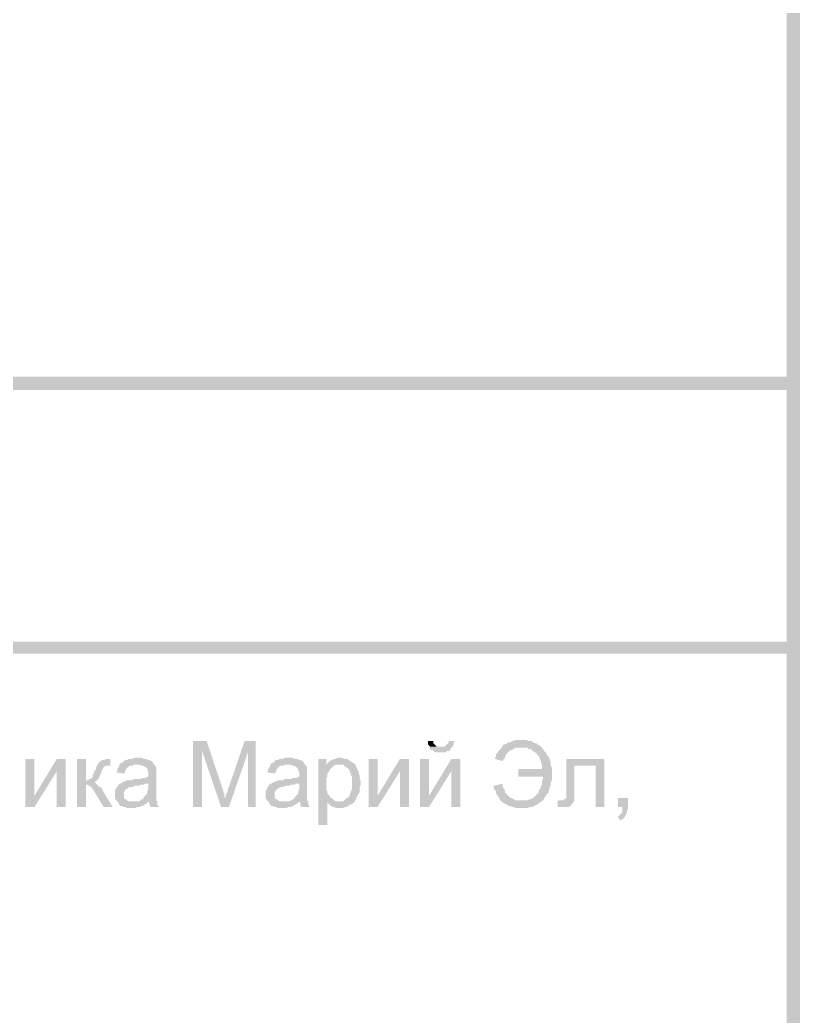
# Model space of a CAD drawing. Header units: millimetres. Extents: x -383313 to -161684, y -117025 to 99224.
# Drawn here: x -317996 to -315041, y -32976 to -29204 of the extents above; entities that cross this region are included whole.
import ezdxf

# ---------------------------------------------------------------- set-up
doc = ezdxf.new("R2010")
doc.units = ezdxf.units.MM
doc.header["$MEASUREMENT"] = 0
doc.layers.add('PDF_Solid Fills', color=7, linetype='Continuous')

# ---------------------------------------------------------------- blocks, each defined once
blk = doc.blocks.new('A$Cf5759c35')
at = {"layer": 'PDF_Solid Fills'}
for points in [[(41173.2, -13669.4), (41122.4, -13669.4), (41122.4, -13919.2), (41156.3, -13919.2), (41156.3, -13707.5)], [(41173.2, -13669.4), (41156.3, -13707.5), (41228.3, -13919.2), (41245.2, -13885.3), (41241, -13881.1), (41241, -13876.9), (41241, -13868.4), (41236.7, -13864.2), (41236.7, -13855.7), (41232.5, -13847.2)], [(41359.5, -13669.4), (41317.2, -13669.4), (41257.9, -13843), (41257.9, -13843), (41253.7, -13851.5), (41253.7, -13859.9), (41249.4, -13868.4), (41245.2, -13872.6), (41245.2, -13876.9), (41245.2, -13885.3), (41228.3, -13919.2), (41257.9, -13919.2), (41329.9, -13711.8)], [(42032.6, -13669.4), (42011.4, -13669.4), (42011.4, -13682.1), (42015.7, -13686.4), (42019.9, -13690.6), (42058, -13690.6), (42053.8, -13690.6), (42045.3, -13690.6), (42041.1, -13686.4), (42036.8, -13682.1), (42032.6, -13677.9)], [(42113, -13669.4), (42091.9, -13669.4), (42087.6, -13677.9), (42083.4, -13682.1), (42079.2, -13686.4), (42079.2, -13686.4), (42074.9, -13690.6), (42066.5, -13690.6), (42058, -13690.6), (42019.9, -13690.6), (42019.9, -13699.1), (42024.1, -13703.3), (42028.4, -13703.3), (42032.6, -13707.5), (42041.1, -13711.8), (42045.3, -13711.8), (42053.8, -13711.8), (42062.2, -13711.8), (42066.5, -13711.8), (42070.7, -13711.8), (42079.2, -13711.8), (42083.4, -13707.5), (42091.9, -13707.5), (42096.1, -13703.3), (42096.1, -13699.1), (42100.3, -13694.8), (42104.6, -13690.6), (42108.8, -13682.1), (42108.8, -13677.9)], [(42362.8, -13665.2), (42341.6, -13665.2), (42337.4, -13669.4), (42328.9, -13669.4), (42324.7, -13673.7), (42316.2, -13673.7), (42312, -13677.9), (42303.5, -13682.1), (42299.3, -13682.1), (42299.3, -13682.1), (42295.1, -13686.4), (42290.8, -13694.8), (42367, -13694.8), (42371.3, -13694.8), (42379.7, -13694.8), (42388.2, -13694.8), (42392.4, -13699.1), (42400.9, -13699.1), (42405.1, -13703.3), (42409.4, -13707.5), (42417.8, -13711.8), (42422.1, -13716), (42422.1, -13716), (42426.3, -13720.2), (42430.5, -13724.5), (42434.8, -13732.9), (42434.8, -13737.2), (42439, -13741.4), (42439, -13749.9), (42443.2, -13758.3), (42443.2, -13762.6), (42443.2, -13771), (42443.2, -13775.3), (42354.3, -13775.3), (42354.3, -13804.9), (42447.5, -13804.9), (42447.5, -13813.4), (42443.2, -13821.8), (42443.2, -13826.1), (42443.2, -13834.5), (42439, -13843), (42439, -13847.2), (42434.8, -13851.5), (42430.5, -13859.9), (42430.5, -13864.2), (42426.3, -13868.4), (42422.1, -13872.6), (42417.8, -13876.9), (42413.6, -13881.1), (42409.4, -13885.3), (42400.9, -13889.6), (42396.7, -13889.6), (42388.2, -13893.8), (42384, -13893.8), (42375.5, -13893.8), (42367, -13893.8), (42367, -13893.8), (42290.8, -13898), (42295.1, -13902.3), (42303.5, -13906.5), (42307.8, -13910.7), (42312, -13910.7), (42316.2, -13915), (42324.7, -13915), (42328.9, -13919.2), (42337.4, -13919.2), (42341.6, -13923.4), (42350.1, -13923.4), (42354.3, -13923.4), (42362.8, -13923.4), (42367, -13923.4), (42371.3, -13923.4), (42379.7, -13923.4), (42388.2, -13923.4), (42396.7, -13919.2), (42400.9, -13919.2), (42409.4, -13919.2), (42413.6, -13915), (42422.1, -13910.7), (42426.3, -13910.7), (42430.5, -13906.5), (42434.8, -13902.3), (42443.2, -13898), (42447.5, -13893.8), (42451.7, -13889.6), (42451.7, -13885.3), (42455.9, -13881.1), (42460.2, -13872.6), (42464.4, -13868.4), (42468.6, -13864.2), (42468.6, -13855.7), (42472.9, -13851.5), (42472.9, -13843), (42477.1, -13838.8), (42477.1, -13830.3), (42477.1, -13826.1), (42481.3, -13817.6), (42481.3, -13809.1), (42481.3, -13804.9), (42481.3, -13796.4), (42481.3, -13792.2), (42481.3, -13783.7), (42481.3, -13775.3), (42481.3, -13771), (42477.1, -13762.6), (42477.1, -13758.3), (42477.1, -13749.9), (42472.9, -13741.4), (42472.9, -13737.2), (42468.6, -13728.7), (42468.6, -13728.7), (42464.4, -13724.5), (42460.2, -13716), (42455.9, -13711.8), (42451.7, -13707.5), (42447.5, -13699.1), (42443.2, -13694.8), (42439, -13690.6), (42434.8, -13686.4), (42426.3, -13682.1), (42422.1, -13677.9), (42417.8, -13677.9), (42409.4, -13673.7), (42405.1, -13669.4), (42396.7, -13669.4), (42392.4, -13669.4), (42384, -13665.2), (42375.5, -13665.2), (42371.3, -13665.2)], [(42290.8, -13694.8), (42286.6, -13699.1), (42282.4, -13703.3), (42278.1, -13707.5), (42273.9, -13716), (42269.7, -13720.2), (42269.7, -13728.7), (42265.4, -13732.9), (42265.4, -13737.2), (42295.1, -13745.6), (42299.3, -13737.2), (42303.5, -13732.9), (42303.5, -13728.7), (42307.8, -13720.2), (42312, -13716), (42316.2, -13711.8), (42320.5, -13707.5), (42324.7, -13703.3), (42328.9, -13703.3), (42337.4, -13699.1), (42341.6, -13694.8), (42345.9, -13694.8), (42354.3, -13694.8), (42362.8, -13694.8), (42367, -13694.8)], [(40639.8, -13737.2), (40606, -13737.2), (40521.3, -13876.9), (40487.4, -13919.2), (40521.3, -13919.2), (40606, -13783.7)], [(40716, -13737.2), (40682.2, -13737.2), (40682.2, -13919.2), (40716, -13919.2), (40716, -13834.5), (40758.4, -13834.5), (40754.1, -13830.3), (40749.9, -13826.1), (40745.7, -13826.1), (40745.7, -13826.1), (40754.1, -13821.8), (40758.4, -13817.6), (40716, -13817.6)], [(40758.4, -13762.6), (40754.1, -13771), (40754.1, -13779.5), (40749.9, -13779.5), (40745.7, -13792.2), (40741.4, -13796.4), (40741.4, -13804.9), (40737.2, -13809.1), (40737.2, -13809.1), (40733, -13813.4), (40728.7, -13813.4), (40724.5, -13817.6), (40716, -13817.6), (40758.4, -13817.6), (40762.6, -13813.4), (40766.8, -13809.1), (40766.8, -13804.9), (40771.1, -13796.4), (40775.3, -13788), (40775.3, -13783.7), (40779.5, -13775.3), (40783.8, -13771), (40783.8, -13766.8), (40788, -13766.8), (40792.2, -13762.6), (40800.7, -13762.6)], [(40809.2, -13737.2), (40792.2, -13737.2), (40783.8, -13741.4), (40779.5, -13741.4), (40771.1, -13745.6), (40766.8, -13749.9), (40766.8, -13749.9), (40762.6, -13754.1), (40758.4, -13762.6), (40800.7, -13762.6), (40809.2, -13762.6)], [(40843, -13758.3), (40843, -13762.6), (40838.8, -13771), (40834.6, -13775.3), (40834.6, -13783.7), (40830.3, -13788), (40860, -13792.2), (40864.2, -13788), (40864.2, -13783.7), (40868.4, -13775.3), (40872.7, -13771), (40876.9, -13766.8), (40881.1, -13762.6), (40885.4, -13762.6), (40893.8, -13762.6), (40898.1, -13758.3), (40906.5, -13758.3)], [(40915, -13732.9), (40915, -13732.9), (40898.1, -13732.9), (40889.6, -13737.2), (40885.4, -13737.2), (40876.9, -13737.2), (40872.7, -13741.4), (40864.2, -13741.4), (40860, -13745.6), (40855.7, -13749.9), (40847.3, -13754.1), (40843, -13758.3), (40906.5, -13758.3), (40910.8, -13758.3), (40919.2, -13758.3), (40927.7, -13762.6), (40931.9, -13762.6), (40940.4, -13766.8), (40944.6, -13771), (40944.6, -13771), (40948.9, -13775.3), (40948.9, -13779.5), (40953.1, -13788), (40953.1, -13796.4), (40953.1, -13796.4), (40953.1, -13804.9), (40948.9, -13804.9), (40940.4, -13809.1), (40936.2, -13809.1), (40927.7, -13809.1), (40923.5, -13813.4), (40915, -13813.4), (40906.5, -13813.4), (40898.1, -13813.4), (40889.6, -13817.6), (40881.1, -13817.6), (40876.9, -13817.6), (40868.4, -13817.6), (40868.4, -13821.8), (40860, -13821.8), (40855.7, -13826.1), (40953.1, -13830.3), (40953.1, -13838.8), (40953.1, -13843), (40953.1, -13851.5), (40948.9, -13859.9), (40948.9, -13864.2), (40948.9, -13868.4), (40944.6, -13872.6), (40940.4, -13876.9), (40936.2, -13881.1), (40931.9, -13889.6), (40927.7, -13889.6), (40923.5, -13893.8), (40915, -13898), (40953.1, -13898), (40953.1, -13898), (40957.3, -13906.5), (40957.3, -13915), (40961.6, -13919.2), (40991.2, -13919.2), (40991.2, -13915), (40987, -13910.7), (40987, -13902.3), (40987, -13898), (40982.7, -13893.8), (40982.7, -13889.6), (40982.7, -13885.3), (40982.7, -13881.1), (40982.7, -13872.6), (40982.7, -13864.2), (40982.7, -13855.7), (40982.7, -13843), (40982.7, -13800.7), (40982.7, -13800.7), (40982.7, -13792.2), (40982.7, -13783.7), (40982.7, -13779.5), (40982.7, -13775.3), (40982.7, -13771), (40978.5, -13762.6), (40974.3, -13758.3), (40970, -13754.1), (40970, -13749.9), (40965.8, -13745.6), (40957.3, -13741.4), (40948.9, -13741.4), (40948.9, -13737.2), (40940.4, -13737.2), (40936.2, -13737.2), (40927.7, -13732.9), (40919.2, -13732.9)], [(41414.5, -13758.3), (41414.5, -13762.6), (41410.3, -13771), (41406.1, -13775.3), (41406.1, -13783.7), (41401.8, -13788), (41431.5, -13792.2), (41435.7, -13788), (41435.7, -13783.7), (41439.9, -13775.3), (41444.2, -13771), (41448.4, -13766.8), (41452.6, -13762.6), (41456.9, -13762.6), (41465.3, -13762.6), (41469.6, -13758.3), (41478, -13758.3)], [(41486.5, -13732.9), (41486.5, -13732.9), (41469.6, -13732.9), (41461.1, -13737.2), (41456.9, -13737.2), (41448.4, -13737.2), (41444.2, -13741.4), (41435.7, -13741.4), (41431.5, -13745.6), (41427.2, -13749.9), (41418.8, -13754.1), (41414.5, -13758.3), (41478, -13758.3), (41482.3, -13758.3), (41490.7, -13758.3), (41499.2, -13762.6), (41503.4, -13762.6), (41511.9, -13766.8), (41516.1, -13771), (41516.1, -13771), (41520.4, -13775.3), (41520.4, -13779.5), (41524.6, -13788), (41524.6, -13796.4), (41524.6, -13796.4), (41524.6, -13804.9), (41520.4, -13804.9), (41511.9, -13809.1), (41507.7, -13809.1), (41499.2, -13809.1), (41495, -13813.4), (41486.5, -13813.4), (41478, -13813.4), (41469.6, -13813.4), (41461.1, -13817.6), (41452.6, -13817.6), (41448.4, -13817.6), (41439.9, -13817.6), (41439.9, -13821.8), (41431.5, -13821.8), (41427.2, -13826.1), (41524.6, -13830.3), (41524.6, -13838.8), (41524.6, -13843), (41524.6, -13851.5), (41520.4, -13859.9), (41520.4, -13864.2), (41520.4, -13868.4), (41516.1, -13872.6), (41511.9, -13876.9), (41507.7, -13881.1), (41503.4, -13889.6), (41499.2, -13889.6), (41495, -13893.8), (41486.5, -13898), (41524.6, -13898), (41524.6, -13898), (41528.8, -13906.5), (41528.8, -13915), (41533.1, -13919.2), (41562.7, -13919.2), (41562.7, -13915), (41558.5, -13910.7), (41558.5, -13902.3), (41558.5, -13898), (41554.2, -13893.8), (41554.2, -13889.6), (41554.2, -13885.3), (41554.2, -13881.1), (41554.2, -13872.6), (41554.2, -13864.2), (41554.2, -13855.7), (41554.2, -13843), (41554.2, -13800.7), (41554.2, -13800.7), (41554.2, -13792.2), (41554.2, -13783.7), (41554.2, -13779.5), (41554.2, -13775.3), (41554.2, -13771), (41550, -13762.6), (41545.8, -13758.3), (41541.5, -13754.1), (41541.5, -13749.9), (41537.3, -13745.6), (41528.8, -13741.4), (41520.4, -13741.4), (41520.4, -13737.2), (41511.9, -13737.2), (41507.7, -13737.2), (41499.2, -13732.9), (41490.7, -13732.9)], [(41626.2, -13737.2), (41596.6, -13737.2), (41596.6, -13986.9), (41630.4, -13986.9), (41630.4, -13902.3), (41672.8, -13898), (41668.5, -13898), (41664.3, -13898), (41655.8, -13893.8), (41651.6, -13889.6), (41647.4, -13885.3), (41638.9, -13881.1), (41638.9, -13876.9), (41634.7, -13872.6), (41630.4, -13868.4), (41630.4, -13859.9), (41626.2, -13851.5), (41626.2, -13847.2), (41626.2, -13838.8), (41626.2, -13830.3), (41626.2, -13826.1), (41626.2, -13817.6), (41626.2, -13813.4), (41630.4, -13804.9), (41630.4, -13796.4), (41630.4, -13792.2), (41634.7, -13788), (41638.9, -13779.5), (41643.1, -13775.3), (41647.4, -13771), (41651.6, -13766.8), (41655.8, -13762.6), (41626.2, -13762.6)], [(41630.4, -13754.1), (41626.2, -13762.6), (41655.8, -13762.6), (41664.3, -13758.3), (41668.5, -13758.3), (41677, -13758.3)], [(41677, -13732.9), (41677, -13732.9), (41668.5, -13732.9), (41660.1, -13737.2), (41655.8, -13737.2), (41647.4, -13741.4), (41647.4, -13741.4), (41638.9, -13745.6), (41634.7, -13749.9), (41630.4, -13754.1), (41677, -13758.3), (41681.2, -13758.3), (41689.7, -13758.3), (41693.9, -13762.6), (41698.2, -13766.8), (41706.6, -13771), (41710.9, -13775.3), (41715.1, -13779.5), (41715.1, -13783.7), (41719.3, -13792.2), (41719.3, -13796.4), (41723.6, -13804.9), (41723.6, -13809.1), (41723.6, -13817.6), (41723.6, -13826.1), (41723.6, -13830.3), (41723.6, -13838.8), (41723.6, -13847.2), (41723.6, -13851.5), (41719.3, -13859.9), (41719.3, -13864.2), (41715.1, -13872.6), (41715.1, -13876.9), (41710.9, -13881.1), (41706.6, -13885.3), (41698.2, -13889.6), (41693.9, -13893.8), (41689.7, -13898), (41681.2, -13898), (41672.8, -13898), (41630.4, -13902.3), (41630.4, -13902.3), (41638.9, -13910.7), (41643.1, -13915), (41647.4, -13915), (41651.6, -13919.2), (41655.8, -13919.2), (41664.3, -13923.4), (41668.5, -13923.4), (41677, -13923.4), (41677, -13923.4), (41685.5, -13923.4), (41689.7, -13923.4), (41698.2, -13919.2), (41702.4, -13919.2), (41710.9, -13915), (41715.1, -13910.7), (41719.3, -13910.7), (41723.6, -13906.5), (41732, -13902.3), (41736.3, -13893.8), (41740.5, -13889.6), (41740.5, -13885.3), (41744.7, -13876.9), (41744.7, -13876.9), (41749, -13868.4), (41753.2, -13864.2), (41753.2, -13855.7), (41753.2, -13847.2), (41753.2, -13843), (41757.4, -13834.5), (41757.4, -13826.1), (41757.4, -13826.1), (41757.4, -13821.8), (41753.2, -13813.4), (41753.2, -13804.9), (41753.2, -13800.7), (41749, -13792.2), (41749, -13783.7), (41744.7, -13779.5), (41744.7, -13775.3), (41740.5, -13771), (41740.5, -13766.8), (41736.3, -13758.3), (41732, -13754.1), (41723.6, -13749.9), (41719.3, -13745.6), (41719.3, -13745.6), (41710.9, -13741.4), (41706.6, -13737.2), (41698.2, -13737.2), (41693.9, -13737.2), (41685.5, -13732.9)], [(41939.5, -13737.2), (41905.6, -13737.2), (41820.9, -13876.9), (41787.1, -13919.2), (41820.9, -13919.2), (41905.6, -13783.7)], [(42134.2, -13737.2), (42100.3, -13737.2), (42015.7, -13876.9), (41981.8, -13919.2), (42015.7, -13919.2), (42100.3, -13783.7)], [(42680.3, -13737.2), (42536.4, -13737.2), (42536.4, -13885.3), (42536.4, -13885.3), (42527.9, -13889.6), (42527.9, -13889.6), (42523.7, -13893.8), (42515.2, -13893.8), (42502.5, -13893.8), (42502.5, -13919.2), (42506.7, -13919.2), (42515.2, -13919.2), (42519.4, -13919.2), (42527.9, -13919.2), (42527.9, -13919.2), (42536.4, -13919.2), (42544.8, -13919.2), (42549.1, -13915), (42553.3, -13915), (42553.3, -13910.7), (42557.5, -13906.5), (42561.8, -13902.3), (42566, -13893.8), (42566, -13889.6), (42566, -13885.3), (42566, -13881.1), (42566, -13872.6), (42566, -13864.2), (42566, -13855.7), (42566, -13762.6), (42646.4, -13762.6)], [(40758.4, -13834.5), (40716, -13834.5), (40720.3, -13834.5), (40728.7, -13838.8), (40733, -13838.8), (40733, -13843), (40737.2, -13843), (40741.4, -13851.5), (40745.7, -13855.7), (40749.9, -13864.2), (40783.8, -13919.2), (40817.6, -13919.2), (40783.8, -13864.2), (40783.8, -13864.2), (40779.5, -13855.7), (40775.3, -13847.2), (40766.8, -13843), (40762.6, -13838.8)], [(40855.7, -13826.1), (40847.3, -13830.3), (40847.3, -13830.3), (40838.8, -13834.5), (40834.6, -13843), (40830.3, -13847.2), (40830.3, -13851.5), (40826.1, -13855.7), (40826.1, -13864.2), (40826.1, -13872.6), (40826.1, -13872.6), (40826.1, -13881.1), (40826.1, -13885.3), (40830.3, -13893.8), (40834.6, -13898), (40838.8, -13902.3), (40843, -13910.7), (40843, -13910.7), (40847.3, -13915), (40851.5, -13915), (40860, -13919.2), (40864.2, -13919.2), (40872.7, -13923.4), (40881.1, -13923.4), (40889.6, -13923.4), (40893.8, -13923.4), (40902.3, -13923.4), (40910.8, -13919.2), (40915, -13919.2), (40923.5, -13919.2), (40923.5, -13915), (40931.9, -13915), (40936.2, -13910.7), (40944.6, -13906.5), (40948.9, -13902.3), (40893.8, -13898), (40893.8, -13898), (40885.4, -13898), (40876.9, -13898), (40872.7, -13893.8), (40868.4, -13889.6), (40864.2, -13889.6), (40860, -13885.3), (40860, -13876.9), (40860, -13872.6), (40860, -13868.4), (40860, -13864.2), (40864.2, -13855.7), (40864.2, -13855.7), (40868.4, -13851.5), (40876.9, -13847.2), (40881.1, -13843), (40885.4, -13843), (40893.8, -13843), (40902.3, -13838.8), (40906.5, -13838.8), (40915, -13838.8), (40923.5, -13834.5), (40927.7, -13834.5), (40936.2, -13834.5), (40940.4, -13830.3), (40948.9, -13830.3), (40953.1, -13830.3)], [(41427.2, -13826.1), (41418.8, -13830.3), (41418.8, -13830.3), (41410.3, -13834.5), (41406.1, -13843), (41401.8, -13847.2), (41401.8, -13851.5), (41397.6, -13855.7), (41397.6, -13864.2), (41397.6, -13872.6), (41397.6, -13872.6), (41397.6, -13881.1), (41397.6, -13885.3), (41401.8, -13893.8), (41406.1, -13898), (41410.3, -13902.3), (41414.5, -13910.7), (41414.5, -13910.7), (41418.8, -13915), (41423, -13915), (41431.5, -13919.2), (41435.7, -13919.2), (41444.2, -13923.4), (41452.6, -13923.4), (41461.1, -13923.4), (41465.3, -13923.4), (41473.8, -13923.4), (41482.3, -13919.2), (41486.5, -13919.2), (41495, -13919.2), (41495, -13915), (41503.4, -13915), (41507.7, -13910.7), (41516.1, -13906.5), (41520.4, -13902.3), (41465.3, -13898), (41465.3, -13898), (41456.9, -13898), (41448.4, -13898), (41444.2, -13893.8), (41439.9, -13889.6), (41435.7, -13889.6), (41431.5, -13885.3), (41431.5, -13876.9), (41431.5, -13872.6), (41431.5, -13868.4), (41431.5, -13864.2), (41435.7, -13855.7), (41435.7, -13855.7), (41439.9, -13851.5), (41448.4, -13847.2), (41452.6, -13843), (41456.9, -13843), (41465.3, -13843), (41473.8, -13838.8), (41478, -13838.8), (41486.5, -13838.8), (41495, -13834.5), (41499.2, -13834.5), (41507.7, -13834.5), (41511.9, -13830.3), (41520.4, -13830.3), (41524.6, -13830.3)], [(42295.1, -13830.3), (42261.2, -13838.8), (42261.2, -13847.2), (42265.4, -13855.7), (42269.7, -13859.9), (42269.7, -13868.4), (42273.9, -13872.6), (42278.1, -13881.1), (42282.4, -13885.3), (42282.4, -13889.6), (42286.6, -13893.8), (42290.8, -13898), (42367, -13893.8), (42362.8, -13893.8), (42354.3, -13893.8), (42345.9, -13893.8), (42341.6, -13893.8), (42337.4, -13889.6), (42328.9, -13885.3), (42324.7, -13885.3), (42320.5, -13881.1), (42316.2, -13876.9), (42312, -13872.6), (42307.8, -13868.4), (42303.5, -13864.2), (42303.5, -13855.7), (42299.3, -13851.5), (42295.1, -13843), (42295.1, -13834.5)], [(42769.2, -13885.3), (42731.1, -13885.3), (42731.1, -13919.2), (42748, -13919.2), (42748, -13923.4), (42748, -13931.9), (42748, -13936.1), (42743.8, -13944.6), (42739.6, -13948.8), (42735.3, -13953.1), (42731.1, -13957.3), (42739.6, -13970), (42739.6, -13970), (42748, -13965.8), (42752.3, -13961.5), (42756.5, -13957.3), (42760.7, -13948.8), (42760.7, -13948.8), (42765, -13940.4), (42765, -13936.1), (42769.2, -13927.7), (42769.2, -13919.2)]]:
    blk.add_hatch(color=8, dxfattribs=at).paths.add_polyline_path(points)
at = {"layer": 'PDF_Solid Fills', "color": 8, "lineweight": 13}
for points in [[(43421.1, 23207.1), (43370.3, 23156.3), (43421.1, -17839.3)], [(43370.3, 23156.3), (43421.1, -17839.3), (43370.3, -17788.5)], [(43421.1, -12289.4), (24921.5, -12340.2), (24874.9, -12289.4)], [(43370.3, -12340.2), (43421.1, -12289.4), (24921.5, -12340.2)], [(43421.1, -17839.3), (43370.3, -12340.2), (43421.1, -12289.4)], [(43370.3, -17788.5), (43421.1, -17839.3), (43370.3, -12340.2)]]:
    blk.add_solid(points, dxfattribs=at)
at = {"layer": 'PDF_Solid Fills', "color": 8, "lineweight": 18}
for points in [[(31398.5, -13292.7), (31398.5, -13339.2), (43395.7, -13292.7)], [(31398.5, -13339.2), (43395.7, -13292.7), (43395.7, -13339.2)], [(41359.5, -13669.4), (41329.9, -13711.8), (41359.5, -13919.2), (41329.9, -13919.2)], [(40521.3, -13737.2), (40487.4, -13737.2), (40521.3, -13876.9), (40487.4, -13919.2)], [(40639.8, -13737.2), (40606, -13783.7), (40639.8, -13919.2), (40606, -13919.2)], [(41820.9, -13737.2), (41787.1, -13737.2), (41820.9, -13876.9), (41787.1, -13919.2)], [(41939.5, -13737.2), (41905.6, -13783.7), (41939.5, -13919.2), (41905.6, -13919.2)], [(42015.7, -13737.2), (41981.8, -13737.2), (42015.7, -13876.9), (41981.8, -13919.2)], [(42134.2, -13737.2), (42100.3, -13783.7), (42134.2, -13919.2), (42100.3, -13919.2)], [(42680.3, -13737.2), (42646.4, -13762.6), (42680.3, -13919.2), (42646.4, -13919.2)], [(40915, -13898), (40893.8, -13898), (40953.1, -13898), (40948.9, -13902.3)], [(41486.5, -13898), (41465.3, -13898), (41524.6, -13898), (41520.4, -13902.3)]]:
    blk.add_solid(points, dxfattribs=at)

msp = doc.modelspace()

# ---------------------------------------------------------------- block references
at = {"ltscale": 100}
msp.add_blockref('A$Cf5759c35', (-358461.97282, -18264.93104), dxfattribs=at)

doc.saveas('drawing.dxf')
